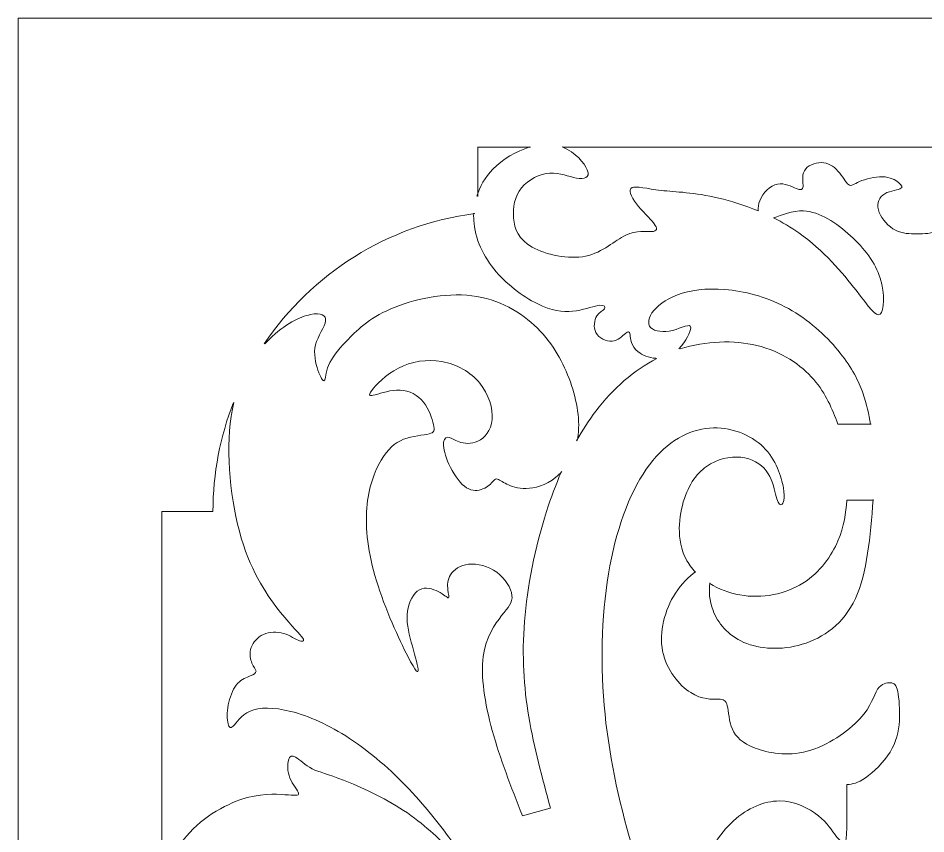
# Model space of a CAD drawing. Header units: centimetres. Extents: x -9.9 to 31.1, y -6.7 to 14.3.
# Drawn here: x 20.163 to 23.49, y 2.357 to 5.345 of the extents above; entities that cross this region are included whole.
import ezdxf

# ---------------------------------------------------------------- set-up
doc = ezdxf.new("R2010")
doc.units = ezdxf.units.CM
doc.header["$MEASUREMENT"] = 0
doc.layers.add('Layer 1', color=7, linetype='Continuous')

msp = doc.modelspace()

# ---------------------------------------------------------------- linework, layer by layer
at = {"layer": 'Layer 1', "lineweight": 9}
msp.add_lwpolyline([(20.163, -5.294), (26.754, -5.294), (26.754, 5.345), (20.163, 5.345), (20.163, -5.294)], close=True, dxfattribs=at)
for points, knots in [([(22.038, 4.873), (21.989, 4.858), (21.939, 4.828), (21.903, 4.792), (21.903, 4.792), (21.874, 4.762), (21.855, 4.728), (21.844, 4.693)], [0, 0, 0, 0, 0.3333333, 0.3333333, 0.3333333, 0.3333333, 1, 1, 1, 1]), ([(22.875, 4.639), (22.825, 4.66), (22.775, 4.675), (22.731, 4.686), (22.731, 4.686), (22.641, 4.707), (22.573, 4.708), (22.52, 4.714), (22.52, 4.714), (22.467, 4.72), (22.428, 4.731), (22.413, 4.724), (22.413, 4.724), (22.398, 4.717), (22.408, 4.692), (22.429, 4.665), (22.429, 4.665), (22.449, 4.639), (22.48, 4.611), (22.494, 4.592), (22.494, 4.592), (22.508, 4.574), (22.505, 4.564), (22.485, 4.563), (22.485, 4.563), (22.466, 4.562), (22.43, 4.569), (22.39, 4.55), (22.39, 4.55), (22.35, 4.531), (22.307, 4.487), (22.243, 4.473), (22.243, 4.473), (22.18, 4.46), (22.097, 4.478), (22.047, 4.506), (22.047, 4.506), (21.998, 4.534), (21.982, 4.572), (21.979, 4.612), (21.979, 4.612), (21.975, 4.651), (21.983, 4.692), (22.008, 4.723), (22.008, 4.723), (22.033, 4.754), (22.075, 4.775), (22.112, 4.777), (22.112, 4.777), (22.149, 4.78), (22.181, 4.764), (22.209, 4.759), (22.209, 4.759), (22.237, 4.754), (22.261, 4.759), (22.249, 4.789), (22.249, 4.789), (22.239, 4.813), (22.206, 4.854), (22.157, 4.873)], [0, 0, 0, 0, 0.0625, 0.0625, 0.0625, 0.0625, 0.125, 0.125, 0.125, 0.125, 0.1875, 0.1875, 0.1875, 0.1875, 0.25, 0.25, 0.25, 0.25, 0.3125, 0.3125, 0.3125, 0.3125, 0.375, 0.375, 0.375, 0.375, 0.4375, 0.4375, 0.4375, 0.4375, 0.5, 0.5, 0.5, 0.5, 0.5625, 0.5625, 0.5625, 0.5625, 0.625, 0.625, 0.625, 0.625, 0.6875, 0.6875, 0.6875, 0.6875, 0.75, 0.75, 0.75, 0.75, 0.8125, 0.8125, 0.8125, 0.8125, 0.875, 0.875, 0.875, 0.875, 1, 1, 1, 1]), ([(23.458, 4.555), (23.431, 4.555), (23.405, 4.555), (23.379, 4.568), (23.379, 4.568), (23.353, 4.581), (23.329, 4.608), (23.319, 4.633), (23.319, 4.633), (23.309, 4.659), (23.314, 4.683), (23.332, 4.697), (23.332, 4.697), (23.35, 4.711), (23.382, 4.714), (23.395, 4.72), (23.395, 4.72), (23.408, 4.726), (23.402, 4.733), (23.39, 4.743), (23.39, 4.743), (23.378, 4.752), (23.359, 4.763), (23.331, 4.764), (23.331, 4.764), (23.304, 4.765), (23.269, 4.756), (23.247, 4.746), (23.247, 4.746), (23.225, 4.737), (23.217, 4.728), (23.207, 4.735), (23.207, 4.735), (23.197, 4.742), (23.185, 4.766), (23.168, 4.785), (23.168, 4.785), (23.152, 4.803), (23.131, 4.815), (23.107, 4.816), (23.107, 4.816), (23.083, 4.816), (23.055, 4.805), (23.045, 4.786), (23.045, 4.786), (23.034, 4.767), (23.041, 4.741), (23.04, 4.728), (23.04, 4.728), (23.04, 4.715), (23.032, 4.714), (23.015, 4.721), (23.015, 4.721), (22.998, 4.728), (22.972, 4.742), (22.946, 4.737), (22.946, 4.737), (22.92, 4.732), (22.893, 4.707), (22.881, 4.676), (22.881, 4.676), (22.877, 4.664), (22.874, 4.651), (22.875, 4.639)], [0, 0, 0, 0, 0.0588235, 0.0588235, 0.0588235, 0.0588235, 0.1176471, 0.1176471, 0.1176471, 0.1176471, 0.1764706, 0.1764706, 0.1764706, 0.1764706, 0.2352941, 0.2352941, 0.2352941, 0.2352941, 0.2941176, 0.2941176, 0.2941176, 0.2941176, 0.3529412, 0.3529412, 0.3529412, 0.3529412, 0.4117647, 0.4117647, 0.4117647, 0.4117647, 0.4705882, 0.4705882, 0.4705882, 0.4705882, 0.5294118, 0.5294118, 0.5294118, 0.5294118, 0.5882353, 0.5882353, 0.5882353, 0.5882353, 0.6470588, 0.6470588, 0.6470588, 0.6470588, 0.7058824, 0.7058824, 0.7058824, 0.7058824, 0.7647059, 0.7647059, 0.7647059, 0.7647059, 0.8235294, 0.8235294, 0.8235294, 0.8235294, 0.8823529, 0.8823529, 0.8823529, 0.8823529, 1, 1, 1, 1]), ([(23.458, 4.555), (23.485, 4.555), (23.511, 4.555), (23.537, 4.568), (23.537, 4.568), (23.563, 4.581), (23.587, 4.608), (23.597, 4.633), (23.597, 4.633), (23.607, 4.659), (23.602, 4.683), (23.584, 4.697), (23.584, 4.697), (23.566, 4.711), (23.534, 4.714), (23.522, 4.72), (23.522, 4.72), (23.509, 4.726), (23.515, 4.733), (23.527, 4.743), (23.527, 4.743), (23.539, 4.752), (23.558, 4.763), (23.586, 4.764), (23.586, 4.764), (23.613, 4.765), (23.648, 4.756), (23.67, 4.746), (23.67, 4.746), (23.692, 4.737), (23.7, 4.728), (23.71, 4.735), (23.71, 4.735), (23.72, 4.742), (23.732, 4.766), (23.749, 4.785), (23.749, 4.785), (23.765, 4.803), (23.786, 4.815), (23.81, 4.816), (23.81, 4.816), (23.834, 4.816), (23.862, 4.805), (23.872, 4.786), (23.872, 4.786), (23.883, 4.767), (23.876, 4.741), (23.877, 4.728), (23.877, 4.728), (23.877, 4.715), (23.885, 4.714), (23.902, 4.721), (23.902, 4.721), (23.919, 4.728), (23.945, 4.742), (23.971, 4.737), (23.971, 4.737), (23.997, 4.732), (24.024, 4.707), (24.036, 4.676), (24.036, 4.676), (24.04, 4.664), (24.043, 4.651), (24.042, 4.639)], [0, 0, 0, 0, 0.0588235, 0.0588235, 0.0588235, 0.0588235, 0.1176471, 0.1176471, 0.1176471, 0.1176471, 0.1764706, 0.1764706, 0.1764706, 0.1764706, 0.2352941, 0.2352941, 0.2352941, 0.2352941, 0.2941176, 0.2941176, 0.2941176, 0.2941176, 0.3529412, 0.3529412, 0.3529412, 0.3529412, 0.4117647, 0.4117647, 0.4117647, 0.4117647, 0.4705882, 0.4705882, 0.4705882, 0.4705882, 0.5294118, 0.5294118, 0.5294118, 0.5294118, 0.5882353, 0.5882353, 0.5882353, 0.5882353, 0.6470588, 0.6470588, 0.6470588, 0.6470588, 0.7058824, 0.7058824, 0.7058824, 0.7058824, 0.7647059, 0.7647059, 0.7647059, 0.7647059, 0.8235294, 0.8235294, 0.8235294, 0.8235294, 0.8823529, 0.8823529, 0.8823529, 0.8823529, 1, 1, 1, 1]), ([(21.833, 4.63), (21.832, 4.618), (21.833, 4.605), (21.834, 4.593), (21.834, 4.593), (21.841, 4.524), (21.875, 4.459), (21.924, 4.406), (21.924, 4.406), (21.972, 4.353), (22.034, 4.312), (22.085, 4.29), (22.085, 4.29), (22.135, 4.269), (22.173, 4.268), (22.209, 4.273), (22.209, 4.273), (22.244, 4.279), (22.277, 4.291), (22.295, 4.293), (22.295, 4.293), (22.313, 4.295), (22.317, 4.286), (22.312, 4.28), (22.312, 4.28), (22.307, 4.273), (22.293, 4.269), (22.284, 4.254), (22.284, 4.254), (22.275, 4.239), (22.27, 4.213), (22.281, 4.193), (22.281, 4.193), (22.292, 4.173), (22.318, 4.159), (22.34, 4.161), (22.34, 4.161), (22.362, 4.163), (22.378, 4.181), (22.389, 4.19), (22.389, 4.19), (22.399, 4.199), (22.404, 4.199), (22.406, 4.185), (22.406, 4.185), (22.408, 4.171), (22.409, 4.144), (22.435, 4.123), (22.435, 4.123), (22.45, 4.111), (22.475, 4.1), (22.5, 4.099)], [0, 0, 0, 0, 0.0714286, 0.0714286, 0.0714286, 0.0714286, 0.1428571, 0.1428571, 0.1428571, 0.1428571, 0.2142857, 0.2142857, 0.2142857, 0.2142857, 0.2857143, 0.2857143, 0.2857143, 0.2857143, 0.3571429, 0.3571429, 0.3571429, 0.3571429, 0.4285714, 0.4285714, 0.4285714, 0.4285714, 0.5, 0.5, 0.5, 0.5, 0.5714286, 0.5714286, 0.5714286, 0.5714286, 0.6428571, 0.6428571, 0.6428571, 0.6428571, 0.7142857, 0.7142857, 0.7142857, 0.7142857, 0.7857143, 0.7857143, 0.7857143, 0.7857143, 0.8571429, 0.8571429, 0.8571429, 0.8571429, 1, 1, 1, 1]), ([(22.932, 4.613), (22.961, 4.623), (23.001, 4.641), (23.042, 4.639), (23.042, 4.639), (23.1, 4.636), (23.163, 4.594), (23.214, 4.548), (23.214, 4.548), (23.265, 4.501), (23.305, 4.449), (23.323, 4.392), (23.323, 4.392), (23.341, 4.335), (23.337, 4.272), (23.322, 4.26), (23.322, 4.26), (23.307, 4.248), (23.282, 4.286), (23.234, 4.348), (23.234, 4.348), (23.186, 4.41), (23.115, 4.495), (23.024, 4.559), (23.024, 4.559), (22.995, 4.579), (22.964, 4.597), (22.932, 4.613)], [0, 0, 0, 0, 0.125, 0.125, 0.125, 0.125, 0.25, 0.25, 0.25, 0.25, 0.375, 0.375, 0.375, 0.375, 0.5, 0.5, 0.5, 0.5, 0.625, 0.625, 0.625, 0.625, 0.75, 0.75, 0.75, 0.75, 1, 1, 1, 1]), ([(22.212, 3.798), (22.213, 3.801), (22.213, 3.804), (22.214, 3.807), (22.214, 3.807), (22.224, 3.869), (22.212, 3.941), (22.187, 4.012), (22.187, 4.012), (22.162, 4.082), (22.125, 4.151), (22.066, 4.209), (22.066, 4.209), (22.007, 4.268), (21.925, 4.316), (21.826, 4.328), (21.826, 4.328), (21.727, 4.34), (21.61, 4.315), (21.529, 4.28), (21.529, 4.28), (21.447, 4.245), (21.401, 4.198), (21.367, 4.162), (21.367, 4.162), (21.333, 4.126), (21.312, 4.099), (21.301, 4.073), (21.301, 4.073), (21.29, 4.047), (21.29, 4.021), (21.285, 4.017), (21.285, 4.017), (21.28, 4.013), (21.271, 4.03), (21.262, 4.055), (21.262, 4.055), (21.253, 4.081), (21.245, 4.115), (21.253, 4.148), (21.253, 4.148), (21.262, 4.182), (21.287, 4.215), (21.29, 4.236), (21.29, 4.236), (21.293, 4.257), (21.273, 4.267), (21.235, 4.259), (21.235, 4.259), (21.197, 4.251), (21.141, 4.226), (21.083, 4.168), (21.083, 4.168), (21.078, 4.163), (21.073, 4.157), (21.067, 4.152)], [0, 0, 0, 0, 0.0666667, 0.0666667, 0.0666667, 0.0666667, 0.1333333, 0.1333333, 0.1333333, 0.1333333, 0.2, 0.2, 0.2, 0.2, 0.2666667, 0.2666667, 0.2666667, 0.2666667, 0.3333333, 0.3333333, 0.3333333, 0.3333333, 0.4, 0.4, 0.4, 0.4, 0.4666667, 0.4666667, 0.4666667, 0.4666667, 0.5333333, 0.5333333, 0.5333333, 0.5333333, 0.6, 0.6, 0.6, 0.6, 0.6666667, 0.6666667, 0.6666667, 0.6666667, 0.7333333, 0.7333333, 0.7333333, 0.7333333, 0.8, 0.8, 0.8, 0.8, 0.8666667, 0.8666667, 0.8666667, 0.8666667, 1, 1, 1, 1]), ([(22.585, 4.134), (22.611, 4.161), (22.628, 4.197), (22.628, 4.211), (22.628, 4.211), (22.628, 4.23), (22.595, 4.209), (22.562, 4.201), (22.562, 4.201), (22.529, 4.193), (22.496, 4.197), (22.482, 4.211), (22.482, 4.211), (22.468, 4.225), (22.473, 4.25), (22.493, 4.274), (22.493, 4.274), (22.513, 4.298), (22.548, 4.322), (22.597, 4.337), (22.597, 4.337), (22.646, 4.352), (22.709, 4.357), (22.78, 4.348), (22.78, 4.348), (22.851, 4.339), (22.93, 4.315), (23, 4.273), (23, 4.273), (23.07, 4.231), (23.133, 4.173), (23.176, 4.118), (23.176, 4.118), (23.219, 4.064), (23.244, 4.015), (23.259, 3.972), (23.259, 3.972), (23.274, 3.929), (23.281, 3.894), (23.287, 3.858)], [0, 0, 0, 0, 0.0909091, 0.0909091, 0.0909091, 0.0909091, 0.1818182, 0.1818182, 0.1818182, 0.1818182, 0.2727273, 0.2727273, 0.2727273, 0.2727273, 0.3636364, 0.3636364, 0.3636364, 0.3636364, 0.4545455, 0.4545455, 0.4545455, 0.4545455, 0.5454545, 0.5454545, 0.5454545, 0.5454545, 0.6363636, 0.6363636, 0.6363636, 0.6363636, 0.7272727, 0.7272727, 0.7272727, 0.7272727, 0.8181818, 0.8181818, 0.8181818, 0.8181818, 1, 1, 1, 1]), ([(23.168, 3.858), (23.146, 3.913), (23.125, 3.969), (23.079, 4.021), (23.079, 4.021), (23.033, 4.074), (22.962, 4.124), (22.87, 4.146), (22.87, 4.146), (22.786, 4.166), (22.685, 4.163), (22.589, 4.133)], [0, 0, 0, 0, 0.25, 0.25, 0.25, 0.25, 0.5, 0.5, 0.5, 0.5, 1, 1, 1, 1]), ([(22.011, 2.423), (21.97, 2.528), (21.929, 2.633), (21.901, 2.735), (21.901, 2.735), (21.873, 2.837), (21.858, 2.934), (21.868, 3.006), (21.868, 3.006), (21.877, 3.078), (21.911, 3.124), (21.935, 3.156), (21.935, 3.156), (21.96, 3.187), (21.976, 3.204), (21.973, 3.23), (21.973, 3.23), (21.97, 3.256), (21.948, 3.292), (21.917, 3.315), (21.917, 3.315), (21.886, 3.338), (21.846, 3.348), (21.814, 3.344), (21.814, 3.344), (21.783, 3.341), (21.76, 3.324), (21.748, 3.306), (21.748, 3.306), (21.736, 3.288), (21.736, 3.268), (21.738, 3.251), (21.738, 3.251), (21.74, 3.234), (21.744, 3.221), (21.74, 3.221), (21.74, 3.221), (21.736, 3.221), (21.723, 3.234), (21.703, 3.244), (21.703, 3.244), (21.683, 3.254), (21.656, 3.263), (21.634, 3.251), (21.634, 3.251), (21.612, 3.239), (21.595, 3.207), (21.59, 3.172), (21.59, 3.172), (21.585, 3.137), (21.593, 3.099), (21.604, 3.059), (21.604, 3.059), (21.614, 3.019), (21.627, 2.978), (21.629, 2.96), (21.629, 2.96), (21.631, 2.942), (21.622, 2.947), (21.591, 3.007), (21.591, 3.007), (21.56, 3.067), (21.507, 3.182), (21.476, 3.284), (21.476, 3.284), (21.445, 3.386), (21.435, 3.476), (21.441, 3.55), (21.441, 3.55), (21.447, 3.625), (21.469, 3.684), (21.493, 3.725), (21.493, 3.725), (21.517, 3.766), (21.543, 3.789), (21.576, 3.802), (21.576, 3.802), (21.609, 3.815), (21.649, 3.817), (21.669, 3.822), (21.669, 3.822), (21.689, 3.827), (21.69, 3.834), (21.685, 3.856), (21.685, 3.856), (21.68, 3.877), (21.67, 3.912), (21.649, 3.938), (21.649, 3.938), (21.628, 3.964), (21.597, 3.981), (21.563, 3.982), (21.563, 3.982), (21.529, 3.984), (21.494, 3.971), (21.472, 3.965), (21.472, 3.965), (21.451, 3.959), (21.444, 3.961), (21.459, 3.981), (21.459, 3.981), (21.474, 4.001), (21.51, 4.039), (21.557, 4.063), (21.557, 4.063), (21.604, 4.087), (21.662, 4.097), (21.716, 4.087), (21.716, 4.087), (21.77, 4.077), (21.822, 4.048), (21.855, 4.008), (21.855, 4.008), (21.888, 3.967), (21.904, 3.914), (21.9, 3.874), (21.9, 3.874), (21.896, 3.834), (21.873, 3.807), (21.848, 3.795), (21.848, 3.795), (21.823, 3.783), (21.797, 3.787), (21.779, 3.793), (21.779, 3.793), (21.761, 3.799), (21.752, 3.807), (21.743, 3.809), (21.743, 3.809), (21.734, 3.811), (21.725, 3.807), (21.722, 3.792), (21.722, 3.792), (21.72, 3.777), (21.725, 3.752), (21.737, 3.722), (21.737, 3.722), (21.75, 3.692), (21.77, 3.657), (21.791, 3.637), (21.791, 3.637), (21.812, 3.617), (21.834, 3.612), (21.853, 3.616), (21.853, 3.616), (21.872, 3.62), (21.889, 3.632), (21.898, 3.642), (21.898, 3.642), (21.908, 3.652), (21.91, 3.658), (21.917, 3.657), (21.917, 3.657), (21.924, 3.656), (21.937, 3.646), (21.954, 3.638), (21.954, 3.638), (21.971, 3.629), (21.993, 3.621), (22.025, 3.622), (22.025, 3.622), (22.056, 3.623), (22.097, 3.632), (22.134, 3.663), (22.134, 3.663), (22.141, 3.669), (22.149, 3.676), (22.156, 3.684)], [0, 0, 0, 0, 0.0232558, 0.0232558, 0.0232558, 0.0232558, 0.0465116, 0.0465116, 0.0465116, 0.0465116, 0.0697674, 0.0697674, 0.0697674, 0.0697674, 0.0930233, 0.0930233, 0.0930233, 0.0930233, 0.1162791, 0.1162791, 0.1162791, 0.1162791, 0.1395349, 0.1395349, 0.1395349, 0.1395349, 0.1627907, 0.1627907, 0.1627907, 0.1627907, 0.1860465, 0.1860465, 0.1860465, 0.1860465, 0.2093023, 0.2093023, 0.2093023, 0.2093023, 0.2325581, 0.2325581, 0.2325581, 0.2325581, 0.255814, 0.255814, 0.255814, 0.255814, 0.2790698, 0.2790698, 0.2790698, 0.2790698, 0.3023256, 0.3023256, 0.3023256, 0.3023256, 0.3255814, 0.3255814, 0.3255814, 0.3255814, 0.3488372, 0.3488372, 0.3488372, 0.3488372, 0.372093, 0.372093, 0.372093, 0.372093, 0.3953488, 0.3953488, 0.3953488, 0.3953488, 0.4186047, 0.4186047, 0.4186047, 0.4186047, 0.4418605, 0.4418605, 0.4418605, 0.4418605, 0.4651163, 0.4651163, 0.4651163, 0.4651163, 0.4883721, 0.4883721, 0.4883721, 0.4883721, 0.5116279, 0.5116279, 0.5116279, 0.5116279, 0.5348837, 0.5348837, 0.5348837, 0.5348837, 0.5581395, 0.5581395, 0.5581395, 0.5581395, 0.5813953, 0.5813953, 0.5813953, 0.5813953, 0.6046512, 0.6046512, 0.6046512, 0.6046512, 0.627907, 0.627907, 0.627907, 0.627907, 0.6511628, 0.6511628, 0.6511628, 0.6511628, 0.6744186, 0.6744186, 0.6744186, 0.6744186, 0.6976744, 0.6976744, 0.6976744, 0.6976744, 0.7209302, 0.7209302, 0.7209302, 0.7209302, 0.744186, 0.744186, 0.744186, 0.744186, 0.7674419, 0.7674419, 0.7674419, 0.7674419, 0.7906977, 0.7906977, 0.7906977, 0.7906977, 0.8139535, 0.8139535, 0.8139535, 0.8139535, 0.8372093, 0.8372093, 0.8372093, 0.8372093, 0.8604651, 0.8604651, 0.8604651, 0.8604651, 0.8837209, 0.8837209, 0.8837209, 0.8837209, 0.9069767, 0.9069767, 0.9069767, 0.9069767, 0.9302326, 0.9302326, 0.9302326, 0.9302326, 0.9534884, 0.9534884, 0.9534884, 0.9534884, 1, 1, 1, 1]), ([(22.504, 4.098), (22.42, 4.055), (22.344, 3.989), (22.28, 3.905), (22.28, 3.905), (22.255, 3.872), (22.231, 3.835), (22.21, 3.797)], [0, 0, 0, 0, 0.3333333, 0.3333333, 0.3333333, 0.3333333, 1, 1, 1, 1]), ([(20.954, 3.937), (20.95, 3.921), (20.947, 3.904), (20.944, 3.886), (20.944, 3.886), (20.923, 3.751), (20.942, 3.572), (20.981, 3.44), (20.981, 3.44), (21.02, 3.308), (21.081, 3.223), (21.125, 3.168), (21.125, 3.168), (21.169, 3.113), (21.197, 3.088), (21.206, 3.074), (21.206, 3.074), (21.215, 3.061), (21.205, 3.06), (21.189, 3.066), (21.189, 3.066), (21.173, 3.073), (21.152, 3.088), (21.127, 3.093), (21.127, 3.093), (21.102, 3.099), (21.075, 3.095), (21.054, 3.083), (21.054, 3.083), (21.033, 3.071), (21.02, 3.051), (21.015, 3.032), (21.015, 3.032), (21.01, 3.013), (21.014, 2.996), (21.02, 2.982), (21.02, 2.982), (21.026, 2.968), (21.035, 2.959), (21.035, 2.952), (21.035, 2.952), (21.035, 2.945), (21.027, 2.941), (21.014, 2.935), (21.014, 2.935), (21.001, 2.93), (20.983, 2.924), (20.968, 2.908), (20.968, 2.908), (20.953, 2.892), (20.942, 2.866), (20.935, 2.839), (20.935, 2.839), (20.929, 2.812), (20.928, 2.784), (20.931, 2.766), (20.931, 2.766), (20.934, 2.748), (20.94, 2.741), (20.951, 2.751), (20.951, 2.751), (20.962, 2.762), (20.979, 2.791), (21.013, 2.806), (21.013, 2.806), (21.047, 2.821), (21.099, 2.821), (21.163, 2.805), (21.163, 2.805), (21.227, 2.789), (21.302, 2.755), (21.378, 2.706), (21.378, 2.706), (21.454, 2.656), (21.529, 2.591), (21.596, 2.52), (21.596, 2.52), (21.663, 2.449), (21.721, 2.373), (21.755, 2.325), (21.755, 2.325), (21.789, 2.277), (21.8, 2.257), (21.798, 2.254), (21.798, 2.254), (21.796, 2.251), (21.781, 2.265), (21.744, 2.301), (21.744, 2.301), (21.707, 2.337), (21.649, 2.394), (21.576, 2.442), (21.576, 2.442), (21.503, 2.49), (21.415, 2.53), (21.356, 2.553), (21.356, 2.553), (21.297, 2.576), (21.267, 2.582), (21.241, 2.595), (21.241, 2.595), (21.215, 2.608), (21.194, 2.629), (21.18, 2.637), (21.18, 2.637), (21.166, 2.646), (21.158, 2.643), (21.154, 2.627), (21.154, 2.627), (21.15, 2.612), (21.149, 2.585), (21.159, 2.561), (21.159, 2.561), (21.169, 2.537), (21.189, 2.515), (21.191, 2.505), (21.191, 2.505), (21.193, 2.495), (21.177, 2.497), (21.141, 2.5), (21.141, 2.5), (21.105, 2.503), (21.049, 2.506), (20.976, 2.481), (20.976, 2.481), (20.903, 2.455), (20.813, 2.401), (20.757, 2.318), (20.757, 2.318), (20.721, 2.266), (20.699, 2.203), (20.689, 2.14)], [0, 0, 0, 0, 0.0294118, 0.0294118, 0.0294118, 0.0294118, 0.0588235, 0.0588235, 0.0588235, 0.0588235, 0.0882353, 0.0882353, 0.0882353, 0.0882353, 0.1176471, 0.1176471, 0.1176471, 0.1176471, 0.1470588, 0.1470588, 0.1470588, 0.1470588, 0.1764706, 0.1764706, 0.1764706, 0.1764706, 0.2058824, 0.2058824, 0.2058824, 0.2058824, 0.2352941, 0.2352941, 0.2352941, 0.2352941, 0.2647059, 0.2647059, 0.2647059, 0.2647059, 0.2941176, 0.2941176, 0.2941176, 0.2941176, 0.3235294, 0.3235294, 0.3235294, 0.3235294, 0.3529412, 0.3529412, 0.3529412, 0.3529412, 0.3823529, 0.3823529, 0.3823529, 0.3823529, 0.4117647, 0.4117647, 0.4117647, 0.4117647, 0.4411765, 0.4411765, 0.4411765, 0.4411765, 0.4705882, 0.4705882, 0.4705882, 0.4705882, 0.5, 0.5, 0.5, 0.5, 0.5294118, 0.5294118, 0.5294118, 0.5294118, 0.5588235, 0.5588235, 0.5588235, 0.5588235, 0.5882353, 0.5882353, 0.5882353, 0.5882353, 0.6176471, 0.6176471, 0.6176471, 0.6176471, 0.6470588, 0.6470588, 0.6470588, 0.6470588, 0.6764706, 0.6764706, 0.6764706, 0.6764706, 0.7058824, 0.7058824, 0.7058824, 0.7058824, 0.7352941, 0.7352941, 0.7352941, 0.7352941, 0.7647059, 0.7647059, 0.7647059, 0.7647059, 0.7941176, 0.7941176, 0.7941176, 0.7941176, 0.8235294, 0.8235294, 0.8235294, 0.8235294, 0.8529412, 0.8529412, 0.8529412, 0.8529412, 0.8823529, 0.8823529, 0.8823529, 0.8823529, 0.9117647, 0.9117647, 0.9117647, 0.9117647, 0.9411765, 0.9411765, 0.9411765, 0.9411765, 1, 1, 1, 1]), ([(22.646, 3.315), (22.632, 3.33), (22.62, 3.346), (22.611, 3.363), (22.611, 3.363), (22.575, 3.432), (22.583, 3.521), (22.605, 3.585), (22.605, 3.585), (22.626, 3.649), (22.661, 3.689), (22.701, 3.712), (22.701, 3.712), (22.742, 3.735), (22.788, 3.742), (22.827, 3.734), (22.827, 3.734), (22.865, 3.726), (22.895, 3.704), (22.912, 3.676), (22.912, 3.676), (22.93, 3.648), (22.935, 3.614), (22.941, 3.592), (22.941, 3.592), (22.947, 3.57), (22.954, 3.559), (22.961, 3.563), (22.961, 3.563), (22.968, 3.566), (22.975, 3.584), (22.968, 3.624), (22.968, 3.624), (22.961, 3.664), (22.941, 3.728), (22.894, 3.774), (22.894, 3.774), (22.847, 3.82), (22.773, 3.849), (22.697, 3.843), (22.697, 3.843), (22.621, 3.837), (22.542, 3.795), (22.477, 3.709), (22.477, 3.709), (22.412, 3.623), (22.361, 3.493), (22.332, 3.338), (22.332, 3.338), (22.303, 3.183), (22.296, 3.003), (22.311, 2.828), (22.311, 2.828), (22.326, 2.653), (22.363, 2.482), (22.412, 2.315), (22.412, 2.315), (22.461, 2.148), (22.523, 1.984), (22.597, 1.808), (22.597, 1.808), (22.671, 1.632), (22.758, 1.443), (22.845, 1.266), (22.845, 1.266), (22.9, 1.153), (22.956, 1.044), (23.007, 0.939)], [0, 0, 0, 0, 0.0555556, 0.0555556, 0.0555556, 0.0555556, 0.1111111, 0.1111111, 0.1111111, 0.1111111, 0.1666667, 0.1666667, 0.1666667, 0.1666667, 0.2222222, 0.2222222, 0.2222222, 0.2222222, 0.2777778, 0.2777778, 0.2777778, 0.2777778, 0.3333333, 0.3333333, 0.3333333, 0.3333333, 0.3888889, 0.3888889, 0.3888889, 0.3888889, 0.4444444, 0.4444444, 0.4444444, 0.4444444, 0.5, 0.5, 0.5, 0.5, 0.5555556, 0.5555556, 0.5555556, 0.5555556, 0.6111111, 0.6111111, 0.6111111, 0.6111111, 0.6666667, 0.6666667, 0.6666667, 0.6666667, 0.7222222, 0.7222222, 0.7222222, 0.7222222, 0.7777778, 0.7777778, 0.7777778, 0.7777778, 0.8333333, 0.8333333, 0.8333333, 0.8333333, 0.8888889, 0.8888889, 0.8888889, 0.8888889, 1, 1, 1, 1]), ([(22.154, 3.683), (22.134, 3.636), (22.116, 3.588), (22.1, 3.538), (22.1, 3.538), (22.057, 3.403), (22.029, 3.262), (22.019, 3.135), (22.019, 3.135), (22.009, 3.008), (22.016, 2.896), (22.035, 2.785), (22.035, 2.785), (22.054, 2.673), (22.084, 2.562), (22.114, 2.45)], [0, 0, 0, 0, 0.2, 0.2, 0.2, 0.2, 0.4, 0.4, 0.4, 0.4, 0.6, 0.6, 0.6, 0.6, 1, 1, 1, 1]), ([(22.698, 3.276), (22.695, 3.246), (22.696, 3.211), (22.71, 3.175), (22.71, 3.175), (22.727, 3.129), (22.765, 3.084), (22.823, 3.058), (22.823, 3.058), (22.881, 3.033), (22.96, 3.028), (23.037, 3.051), (23.037, 3.051), (23.114, 3.074), (23.189, 3.126), (23.232, 3.219), (23.232, 3.219), (23.275, 3.312), (23.286, 3.446), (23.297, 3.581)], [0, 0, 0, 0, 0.1666667, 0.1666667, 0.1666667, 0.1666667, 0.3333333, 0.3333333, 0.3333333, 0.3333333, 0.5, 0.5, 0.5, 0.5, 0.6666667, 0.6666667, 0.6666667, 0.6666667, 1, 1, 1, 1]), ([(23.201, 3.579), (23.196, 3.532), (23.191, 3.484), (23.168, 3.43), (23.168, 3.43), (23.145, 3.376), (23.103, 3.315), (23.039, 3.275), (23.039, 3.275), (22.976, 3.235), (22.891, 3.217), (22.808, 3.232), (22.808, 3.232), (22.769, 3.239), (22.731, 3.253), (22.698, 3.274)], [0, 0, 0, 0, 0.2, 0.2, 0.2, 0.2, 0.4, 0.4, 0.4, 0.4, 0.6, 0.6, 0.6, 0.6, 1, 1, 1, 1]), ([(23.201, 2.537), (23.221, 2.539), (23.24, 2.542), (23.269, 2.562), (23.269, 2.562), (23.298, 2.582), (23.336, 2.619), (23.359, 2.656), (23.359, 2.656), (23.382, 2.693), (23.39, 2.731), (23.393, 2.771), (23.393, 2.771), (23.395, 2.811), (23.392, 2.854), (23.387, 2.878), (23.387, 2.878), (23.382, 2.902), (23.374, 2.909), (23.361, 2.91), (23.361, 2.91), (23.347, 2.911), (23.327, 2.908), (23.313, 2.886), (23.313, 2.886), (23.299, 2.864), (23.291, 2.824), (23.248, 2.778), (23.248, 2.778), (23.206, 2.732), (23.129, 2.679), (23.055, 2.659), (23.055, 2.659), (22.981, 2.639), (22.911, 2.653), (22.864, 2.671), (22.864, 2.671), (22.817, 2.689), (22.794, 2.711), (22.781, 2.74), (22.781, 2.74), (22.768, 2.769), (22.767, 2.806), (22.762, 2.826), (22.762, 2.826), (22.757, 2.846), (22.75, 2.85), (22.728, 2.85), (22.728, 2.85), (22.706, 2.85), (22.67, 2.847), (22.628, 2.874), (22.628, 2.874), (22.586, 2.9), (22.539, 2.957), (22.525, 3.026), (22.525, 3.026), (22.512, 3.095), (22.533, 3.178), (22.572, 3.238), (22.572, 3.238), (22.594, 3.272), (22.622, 3.299), (22.646, 3.317)], [0, 0, 0, 0, 0.0588235, 0.0588235, 0.0588235, 0.0588235, 0.1176471, 0.1176471, 0.1176471, 0.1176471, 0.1764706, 0.1764706, 0.1764706, 0.1764706, 0.2352941, 0.2352941, 0.2352941, 0.2352941, 0.2941176, 0.2941176, 0.2941176, 0.2941176, 0.3529412, 0.3529412, 0.3529412, 0.3529412, 0.4117647, 0.4117647, 0.4117647, 0.4117647, 0.4705882, 0.4705882, 0.4705882, 0.4705882, 0.5294118, 0.5294118, 0.5294118, 0.5294118, 0.5882353, 0.5882353, 0.5882353, 0.5882353, 0.6470588, 0.6470588, 0.6470588, 0.6470588, 0.7058824, 0.7058824, 0.7058824, 0.7058824, 0.7647059, 0.7647059, 0.7647059, 0.7647059, 0.8235294, 0.8235294, 0.8235294, 0.8235294, 0.8823529, 0.8823529, 0.8823529, 0.8823529, 1, 1, 1, 1]), ([(23.305, 1.52), (23.274, 1.521), (23.243, 1.521), (23.211, 1.539), (23.211, 1.539), (23.179, 1.557), (23.146, 1.591), (23.121, 1.63), (23.121, 1.63), (23.097, 1.669), (23.081, 1.712), (23.081, 1.762), (23.081, 1.762), (23.08, 1.812), (23.095, 1.869), (23.109, 1.924), (23.109, 1.924), (23.124, 1.979), (23.139, 2.031), (23.132, 2.081), (23.132, 2.081), (23.125, 2.131), (23.096, 2.178), (23.051, 2.205), (23.051, 2.205), (23.006, 2.232), (22.944, 2.239), (22.901, 2.22), (22.901, 2.22), (22.858, 2.201), (22.832, 2.156), (22.833, 2.122), (22.833, 2.122), (22.833, 2.088), (22.859, 2.064), (22.884, 2.054), (22.884, 2.054), (22.909, 2.044), (22.932, 2.047), (22.951, 2.056), (22.951, 2.056), (22.969, 2.066), (22.983, 2.082), (22.993, 2.084), (22.993, 2.084), (23.003, 2.086), (23.01, 2.075), (23.01, 2.052), (23.01, 2.052), (23.01, 2.028), (23.002, 1.992), (22.98, 1.963), (22.98, 1.963), (22.958, 1.934), (22.92, 1.913), (22.871, 1.914), (22.871, 1.914), (22.822, 1.914), (22.761, 1.936), (22.72, 1.99), (22.72, 1.99), (22.68, 2.044), (22.66, 2.13), (22.673, 2.208), (22.673, 2.208), (22.686, 2.286), (22.732, 2.356), (22.785, 2.404), (22.785, 2.404), (22.838, 2.452), (22.897, 2.477), (22.953, 2.477), (22.953, 2.477), (23.009, 2.477), (23.062, 2.451), (23.096, 2.423), (23.096, 2.423), (23.13, 2.396), (23.147, 2.367), (23.16, 2.349), (23.16, 2.349), (23.174, 2.331), (23.185, 2.325), (23.191, 2.327), (23.191, 2.327), (23.197, 2.329), (23.199, 2.338), (23.2, 2.374), (23.2, 2.374), (23.201, 2.41), (23.201, 2.474), (23.201, 2.537)], [0, 0, 0, 0, 0.0416667, 0.0416667, 0.0416667, 0.0416667, 0.0833333, 0.0833333, 0.0833333, 0.0833333, 0.125, 0.125, 0.125, 0.125, 0.1666667, 0.1666667, 0.1666667, 0.1666667, 0.2083333, 0.2083333, 0.2083333, 0.2083333, 0.25, 0.25, 0.25, 0.25, 0.2916667, 0.2916667, 0.2916667, 0.2916667, 0.3333333, 0.3333333, 0.3333333, 0.3333333, 0.375, 0.375, 0.375, 0.375, 0.4166667, 0.4166667, 0.4166667, 0.4166667, 0.4583333, 0.4583333, 0.4583333, 0.4583333, 0.5, 0.5, 0.5, 0.5, 0.5416667, 0.5416667, 0.5416667, 0.5416667, 0.5833333, 0.5833333, 0.5833333, 0.5833333, 0.625, 0.625, 0.625, 0.625, 0.6666667, 0.6666667, 0.6666667, 0.6666667, 0.7083333, 0.7083333, 0.7083333, 0.7083333, 0.75, 0.75, 0.75, 0.75, 0.7916667, 0.7916667, 0.7916667, 0.7916667, 0.8333333, 0.8333333, 0.8333333, 0.8333333, 0.875, 0.875, 0.875, 0.875, 0.9166667, 0.9166667, 0.9166667, 0.9166667, 1, 1, 1, 1])]:
    msp.add_open_spline(points, degree=3, knots=knots, dxfattribs=at)
for points in [[(22.041, 4.872), (22.041, 4.872), (21.847, 4.872), (21.847, 4.872)], [(21.848, 4.872), (21.848, 4.872), (21.848, 4.692), (21.848, 4.692)], [(23.458, 4.872), (23.458, 4.872), (22.16, 4.872), (22.16, 4.872)], [(23.458, 4.872), (23.458, 4.872), (24.756, 4.872), (24.756, 4.872)], [(21.837, 4.629), (21.516, 4.588), (21.238, 4.408), (21.065, 4.152)], [(20.952, 3.937), (20.904, 3.813), (20.877, 3.678), (20.877, 3.537)], [(23.168, 3.858), (23.168, 3.858), (23.29, 3.858), (23.29, 3.858)], [(23.201, 3.579), (23.201, 3.579), (23.298, 3.579), (23.298, 3.579)], [(20.69, 2.14), (20.69, 2.14), (20.69, 3.537), (20.69, 3.537)], [(20.877, 3.537), (20.877, 3.537), (20.69, 3.537), (20.69, 3.537)], [(22.113, 2.451), (22.113, 2.451), (22.011, 2.423), (22.011, 2.423)]]:
    msp.add_open_spline(points, degree=3, dxfattribs=at)

doc.saveas('drawing.dxf')
